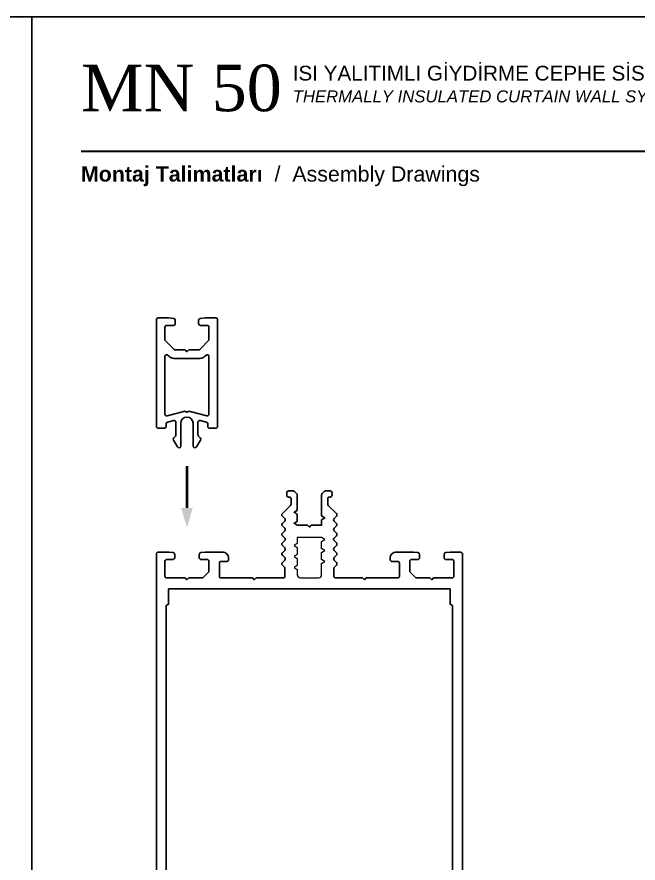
# Model space of a CAD drawing. Header units: millimetres. Extents: x 39 to 459, y 26 to 647.
# Drawn here: x 246.1 to 347.6, y 509 to 647.2 of the extents above; entities that cross this region are included whole.
import ezdxf

# ---------------------------------------------------------------- set-up
doc = ezdxf.new("R2010")
doc.units = ezdxf.units.MM
doc.layers.add('ANTET', color=7, linetype='Continuous')
doc.layers.add('yazı_numara_k', color=11, linetype='Continuous')
doc.layers.add('TABLO', color=7, linetype='Continuous', lineweight=15)

# ---------------------------------------------------------------- blocks, each defined once
blk = doc.blocks.new('3874')
at = {"color": 0}
for points in [[(4037.9, 972.46), (4037.9, 976.16, 0.767327), (4037.34, 976.31), (4036.69, 975.19, 0.339454), (4036.73, 974.83), (4037.01, 974.55, -0.198912), (4037.1, 974.34), (4037.1, 972.3, -0.493145), (4036.72, 972.01), (4035.72, 972.28, -0.339454), (4035.5, 972.57), (4035.5, 972.96, 0.414214), (4035.2, 973.26), (4034.2, 973.26, 0.414214), (4033.9, 972.96), (4033.9, 955.56, 0.414214), (4034.2, 955.26), (4035.89, 955.26, 0.02182), (4035.91, 955.26), (4036.72, 955.34, 0.388879), (4037, 955.64), (4037, 956.16, 0.414214), (4036.7, 956.46), (4035.6, 956.46, -0.414214), (4035.3, 956.76), (4035.3, 958.86), (4036.81, 960.38, -0.198912), (4037.02, 960.46), (4038.51, 960.46, 0.198912), (4038.65, 960.52), (4038.9, 960.76), (4039.14, 960.52, 0.198912), (4039.28, 960.46), (4040.77, 960.46, -0.198912), (4040.98, 960.38), (4042.5, 958.86), (4042.5, 956.76, -0.414214), (4042.2, 956.46), (4041.1, 956.46, 0.414214), (4040.8, 956.16), (4040.8, 955.64, 0.388879), (4041.07, 955.34), (4041.89, 955.26, 0.02182), (4041.91, 955.26), (4043.6, 955.26, 0.414214), (4043.9, 955.56), (4043.9, 972.96, 0.414214), (4043.6, 973.26), (4042.6, 973.26, 0.414214), (4042.3, 972.96), (4042.3, 972.57, -0.339454), (4042.07, 972.28), (4041.07, 972.01, -0.493145), (4040.7, 972.3), (4040.7, 974.34, -0.198912), (4040.78, 974.55), (4041.06, 974.83, 0.339454), (4041.11, 975.19), (4040.46, 976.31, 0.767327), (4039.9, 976.16), (4039.9, 972.46, -1)], [(4035.81, 961.36, -0.668179), (4035.3, 961.57), (4035.3, 970.97, -0.493145), (4035.67, 971.26), (4038.38, 970.53, 0.017693), (4038.52, 970.5, 0.249075), (4038.79, 970.58), (4038.9, 970.69), (4039.01, 970.58, 0.249075), (4039.28, 970.5, 0.017693), (4039.41, 970.53), (4042.12, 971.26, -0.493145), (4042.5, 970.97), (4042.5, 961.57, -0.668179), (4041.98, 961.36), (4041.77, 961.57, 0.198912), (4041.06, 961.86), (4036.73, 961.86, 0.198912), (4036.02, 961.57)]]:
    blk.add_lwpolyline(points, format="xyb", close=True, dxfattribs=at)
blk = doc.blocks.new('50MN53')
at = {"color": 0, "ltscale": 10}
blk.add_lwpolyline([(365.34, 329.96), (280.84, 329.96, 0.414214), (280.54, 329.66), (280.54, 327.97, 0.02182), (280.54, 327.94), (280.61, 327.24, 0.388879), (280.9, 326.96), (281.44, 326.96, 0.414214), (281.74, 327.26), (281.74, 328.26, -0.414214), (282.04, 328.56), (284.44, 328.56, -0.414214), (284.74, 328.26), (284.74, 325.26), (285.04, 324.96), (284.74, 324.66), (284.74, 322.36), (283.74, 321.36), (282.04, 321.36, -0.414214), (281.74, 321.66), (281.74, 322.66, 0.414214), (281.44, 322.96), (280.9, 322.96, 0.388879), (280.61, 322.69), (280.54, 321.99, 0.021753), (280.54, 321.97), (280.54, 319.16, 0.414214), (281.54, 318.16), (281.74, 318.16, 0.414214), (282.04, 318.46), (282.04, 319.36, -0.414214), (282.34, 319.66), (284.44, 319.66, -0.414214), (284.74, 319.36), (284.74, 314.26), (285.04, 313.96), (284.74, 313.66), (284.74, 309.26, -0.414214), (284.44, 308.96), (283.19, 308.96, -0.198912), (282.98, 309.05), (282.65, 309.38, 0.414213), (282.23, 309.38), (281.85, 309, -0.404139), (281.43, 309), (281.05, 309.38, 0.414214), (280.63, 309.38), (280.25, 309, -0.414214), (279.83, 309), (279.45, 309.38, 0.414214), (279.03, 309.38), (278.65, 309, -0.414214), (278.23, 309), (277.85, 309.38, 0.414214), (277.43, 309.38), (277.05, 309, -0.414214), (276.63, 309), (276.25, 309.38, 0.414214), (275.83, 309.38), (275.45, 309, -0.414214), (275.03, 309), (274.65, 309.38, 0.414214), (274.23, 309.38), (272.91, 308.05, -0.198912), (272.69, 307.96), (271.74, 307.96, -0.414214), (271.54, 308.16), (271.54, 308.36, 0.414214), (271.24, 308.66), (270.84, 308.66, 0.414214), (270.54, 308.36), (270.54, 307.6, 0.198912), (270.63, 307.39), (270.97, 307.05, 0.198913), (271.18, 306.96), (274.62, 306.96), (274.94, 307.46), (275.26, 306.96), (276.14, 306.96), (276.14, 305.26), (276.44, 304.96), (276.14, 304.66), (276.14, 302.96), (275.82, 302.46), (275.51, 302.96), (274.34, 302.96), (274.02, 302.46), (273.71, 302.96), (271.18, 302.96, 0.198913), (270.97, 302.88), (270.63, 302.53, 0.198912), (270.54, 302.32), (270.54, 301.56, 0.414214), (270.84, 301.26), (271.24, 301.26, 0.414214), (271.54, 301.56), (271.54, 301.66, -0.414214), (271.84, 301.96), (272.69, 301.96, -0.198912), (272.91, 301.88), (274.23, 300.55, 0.414214), (274.65, 300.55), (275.03, 300.93, -0.414214), (275.45, 300.93), (275.83, 300.55, 0.414214), (276.25, 300.55), (276.63, 300.93, -0.414214), (277.05, 300.93), (277.43, 300.55, 0.414214), (277.85, 300.55), (278.23, 300.93, -0.414214), (278.65, 300.93), (279.03, 300.55, 0.414214), (279.45, 300.55), (279.83, 300.93, -0.414214), (280.25, 300.93), (280.63, 300.55, 0.414214), (281.05, 300.55), (281.43, 300.93, -0.404139), (281.85, 300.93), (282.23, 300.55, 0.414213), (282.65, 300.55), (282.98, 300.88, -0.198912), (283.19, 300.96), (284.44, 300.96, -0.414214), (284.74, 300.66), (284.74, 296.26), (285.04, 295.96), (284.74, 295.66), (284.74, 290.56, -0.414214), (284.44, 290.26), (282.34, 290.26, -0.414214), (282.04, 290.56), (282.04, 291.46, 0.414214), (281.74, 291.76), (281.54, 291.76, 0.414214), (280.54, 290.76), (280.54, 287.96, 0.021753), (280.54, 287.93), (280.61, 287.24, 0.388879), (280.9, 286.96), (281.44, 286.96, 0.414214), (281.74, 287.26), (281.74, 288.26, -0.414214), (282.04, 288.56), (283.74, 288.56), (284.74, 287.56), (284.74, 285.26), (285.04, 284.96), (284.74, 284.66), (284.74, 281.66, -0.414214), (284.44, 281.36), (282.04, 281.36, -0.414214), (281.74, 281.66), (281.74, 282.66, 0.414214), (281.44, 282.96), (280.9, 282.96, 0.389143), (280.61, 282.69), (280.54, 281.98, 0.02159), (280.54, 281.95), (280.54, 280.26, 0.414214), (280.84, 279.96), (365.24, 279.96, 0.414214), (365.54, 280.26), (365.54, 329.76, 0.414214), (365.34, 329.96)], format="xyb", dxfattribs=at)
blk.add_lwpolyline([(360.92, 306.19, 0.434812), (361.23, 305.88), (363.54, 305.96), (363.54, 308.85), (363.94, 309.08), (363.94, 313.6), (363.59, 313.8, -0.57735), (363.59, 314.32), (363.79, 314.44, 0.57735), (363.79, 314.95), (363.59, 315.07, -0.57735), (363.59, 315.59), (363.79, 315.71, 0.57735), (363.79, 316.23), (363.59, 316.34, -0.57735), (363.59, 316.86), (363.79, 316.98, 0.57735), (363.79, 317.5), (363.59, 317.61, -0.57735), (363.59, 318.13), (363.94, 318.33), (363.94, 325.23), (363.54, 325.46), (363.54, 327.96), (361.54, 327.96), (361.31, 328.36), (352.77, 328.36), (352.54, 327.96), (350.54, 327.96), (350.54, 325.26, -0.414214), (350.24, 324.96), (349.34, 324.96, -0.414214), (349.04, 325.26), (349.04, 327.96), (346.54, 327.96), (346.31, 328.36), (289.27, 328.36), (289.04, 327.96), (286.54, 327.96), (286.54, 281.96), (289.04, 281.96), (289.27, 281.56), (346.31, 281.56), (346.54, 281.96), (349.04, 281.96), (349.04, 284.66, -0.414214), (349.34, 284.96), (350.24, 284.96, -0.414214), (350.54, 284.66), (350.54, 281.96), (352.54, 281.96), (352.77, 281.56), (361.31, 281.56), (361.54, 281.96), (363.54, 281.96), (363.54, 284.46), (363.94, 284.69), (363.94, 300.85), (363.54, 301.08), (363.54, 303.96), (361.23, 304.04, 0.434812), (360.92, 303.73), (360.94, 303.07, -0.612801), (360.47, 302.81), (359.47, 303.49, -0.249328), (359.34, 303.74), (359.34, 306.19, -0.249328), (359.47, 306.44), (360.47, 307.11, -0.612801), (360.94, 306.85)], format="xyb", close=True, dxfattribs=at)
at = {"color": 0, "linetype": 'Continuous', "lineweight": 15}
blk.add_lwpolyline([(282.38, 306.96), (282.06, 307.46), (281.74, 306.96), (280.58, 306.96), (280.26, 307.46), (279.94, 306.96), (278.78, 306.96), (278.46, 307.46), (278.14, 306.96), (278.14, 302.96), (279.12, 302.96), (279.44, 302.46), (279.76, 302.96), (280.92, 302.96), (281.24, 302.46), (281.56, 302.96), (282.72, 302.96), (283.04, 302.46), (283.36, 302.96), (284.24, 302.96, 0.414214), (284.74, 303.46), (284.74, 306.46, 0.414214), (284.24, 306.96), (282.4, 306.96)], format="xyb", dxfattribs=at)
blk = doc.blocks.new('MN50.S.1')
at = {"color": 252}
blk.add_lwpolyline([(9907.25, 888.56), (9907.25, 1185.56), (10117.25, 1185.56), (10117.25, 888.56)], close=True, dxfattribs=at)
at = {"const_width": 0.3}
blk.add_lwpolyline([(9915.28, 1163.6), (10109.25, 1163.6)], dxfattribs=at)
at = {"color": 7, "insert": (9915.28, 1177.75), "char_height": 7.5867, "attachment_point": 1}
blk.add_mtext('{\\fTimes New Roman|b0|i0|c162|p34;MN 50 }', dxfattribs=at)
at = {"layer": 'yazı_numara_k', "color": 0, "insert": (9949.85, 1177.58), "char_height": 2.414, "attachment_point": 1}
blk.add_mtext('{\\fArial|b0|i0|c238|p34;ISI YALITIMLI GİYDİRME CEPHE SİSTEMİ\\P\\fArial|b0|i1|c238|p34;\\H0.809524x;THERMALLY INSULATED CURTAIN WALL SYSTEM}', dxfattribs=at)

msp = doc.modelspace()

# ---------------------------------------------------------------- linework, layer by layer
at = {"color": 1, "const_width": 0.45}
msp.add_lwpolyline([(273.907, 573.815, -0.0052395), (273.907, 566.961)], format="xyb", dxfattribs=at)
at = {"layer": 'TABLO', "color": 1}
msp.add_solid([(274.87, 566.97), (272.944, 566.952), (273.916, 563.771)], dxfattribs=at)

# ---------------------------------------------------------------- block references
at = {"color": 252, "ltscale": 10}
for name, p, rotation in [('3874', (4312.812, 1553.252), 180), ('50MN53', (-11.047, 840.283), 270)]:
    msp.add_blockref(name, p, dxfattribs=dict(at, rotation=rotation))
at = {"layer": 'ANTET', "color": 0}
for p in [(-9868.658, -538.391), (-9658.658, -538.391)]:
    msp.add_blockref('MN50.S.1', p, dxfattribs=at)

# ---------------------------------------------------------------- texts
at = {"layer": 'yazı_numara_k', "color": 7, "insert": (256.587, 622.769), "char_height": 2.5, "attachment_point": 1}
msp.add_mtext('{\\fArial Unicode MS|b1|i0|c162|p34;Montaj Talimatları  \\fArial Unicode MS|b0|i0|c162|p34;/  Assembly Drawings}', dxfattribs=at)

doc.saveas('drawing.dxf')
